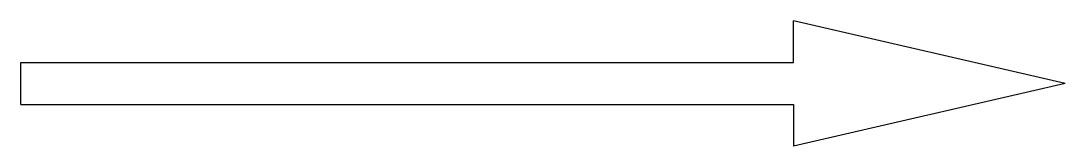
# Model space of a CAD drawing. Header units: metres. Extents: x 163.6 to 166.1, y 302.62 to 302.92.
import ezdxf

# ---------------------------------------------------------------- set-up
doc = ezdxf.new("R2010")
doc.units = ezdxf.units.M

msp = doc.modelspace()

# ---------------------------------------------------------------- linework, layer by layer
for p, q in [((166.0976, 302.7702), (165.4476, 302.9202)), ((165.4476, 302.8202), (165.4476, 302.9202)), ((163.5976, 302.8202), (165.4476, 302.8202)), ((163.5976, 302.7202), (163.5976, 302.8202)), ((166.0976, 302.7702), (165.4476, 302.6202)), ((163.5976, 302.7202), (165.4476, 302.7202)), ((165.4476, 302.7202), (165.4476, 302.6202))]:
    msp.add_line(p, q)

doc.saveas('drawing.dxf')
